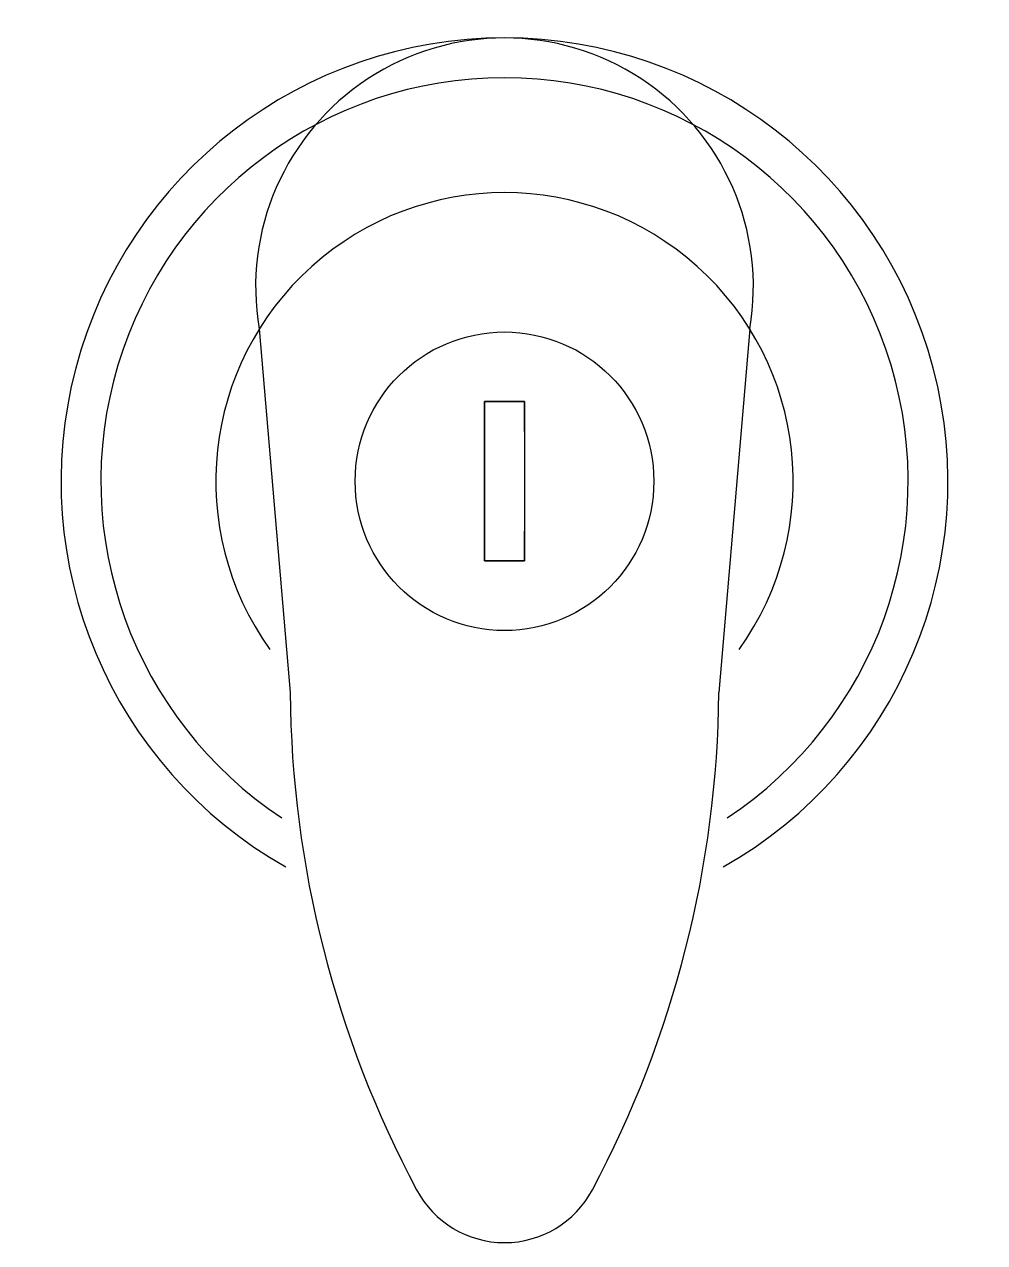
# Model space of a CAD drawing. Header units: millimetres. Extents: x -1.8 to 46.4, y 0 to 61.2.
import ezdxf

# ---------------------------------------------------------------- set-up
doc = ezdxf.new("R2010")
doc.units = ezdxf.units.MM
doc.layers.add('CONDUCTOR', color=7, linetype='Continuous')
doc.layers.add('TayNam', color=3, linetype='Continuous')

# ---------------------------------------------------------------- blocks, each defined once
blk = doc.blocks.new('TV-ST1')
at = {"layer": 'CONDUCTOR', "color": 8, "ltscale": 100}
blk.add_lwpolyline([(1, 2.5), (1, 4), (-1, 4), (-1, -4), (1, -4), (1, -2.5)], dxfattribs=at)
blk.add_lwpolyline([(-1, 4), (1, 4), (1, -4), (-1, -4)], close=True, dxfattribs=at)
at = {"layer": 'TayNam'}
for p, q in [((-12.321, 7.664), (-10.767, -10.614)), ((12.321, 7.664), (10.767, -10.614))]:
    blk.add_line(p, q, dxfattribs=at)
blk.add_circle((0, 0), 7.5, dxfattribs=at)
for centre, radius, start, end in [((0, 0), 22.274, 299.56472, 240.43528), ((0, 9.774), 12.5, 350.28209, 189.71791), ((0, 0), 20.274, 303.47326, 236.52674), ((0, 0), 14.5, 324.34227, 215.65773), ((43.385, -10.149), 54.154, 180.49218, 208.03782), ((-43.385, -10.149), 54.154, 331.96218, 359.50782), ((0, -33.254), 5, 208.03782, 331.96218)]:
    blk.add_arc(centre, radius, start, end, dxfattribs=at)

msp = doc.modelspace()

# ---------------------------------------------------------------- block references
msp.add_blockref('TV-ST1', (22.276, 38.254))

doc.saveas('drawing.dxf')
